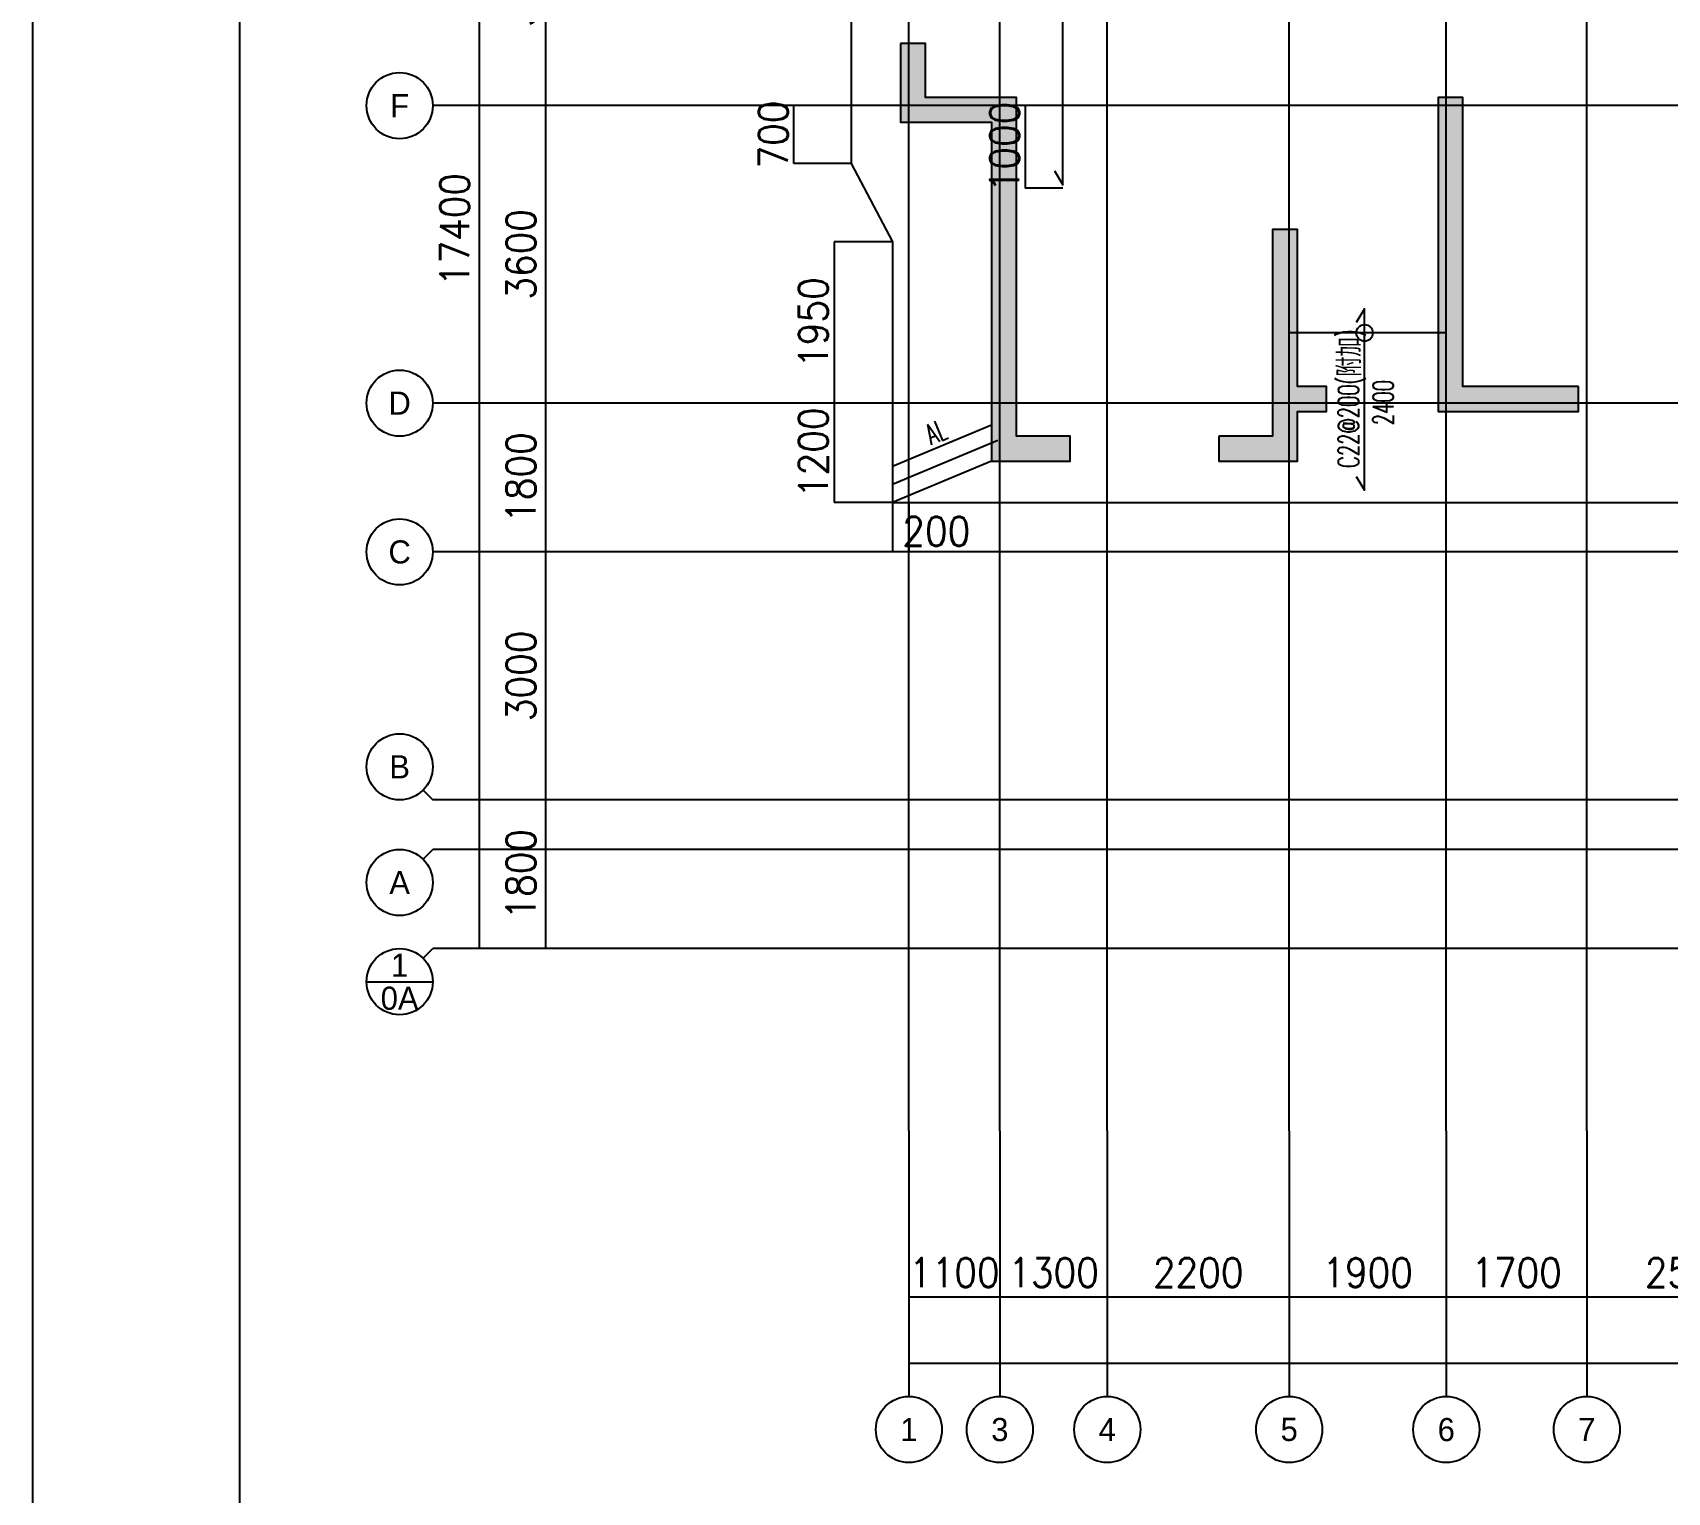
# Model space of a CAD drawing. Extents: x 628064 to 789462, y -248497 to 145317.
# Drawn here: x 657906 to 677678, y -223741 to -206081 of the extents above; entities that cross this region are included whole.
import ezdxf
from ezdxf.enums import TextEntityAlignment as Align

# ---------------------------------------------------------------- set-up
doc = ezdxf.new("R2010")
doc.units = 0
doc.header["$LTSCALE"] = 100
for name, color, linetype in [('1508', 2, 'Continuous'), ('AXIS', 3, 'Continuous'), ('dote', 253, 'Continuous'), ('HATCH', 254, 'Continuous'), ('THIN', 7, 'Continuous'), ('tk', 7, 'Continuous'), ('底板钢筋2', 30, 'Continuous'), ('支座钢筋标注', 173, 'Continuous'), ('板底钢筋', 24, 'Continuous'), ('砼墙', 3, 'Continuous')]:
    doc.layers.add(name, color=color, linetype=linetype)
doc.styles.add('cadreader_textstyle', font='cadreader_textstyle')
doc.styles.get("Standard").update_dxf_attribs({"font": 'standard'})
doc.dimstyles.get("Standard").update_dxf_attribs({"dimtxt": 351, "dimasz": 0.18, "dimexe": 0.18, "dimexo": 0.0625, "dimgap": 0.09, "dimtad": 0, "dimtoh": 1, "dimdec": 0, "dimzin": 0, "dimdsep": 46, "dimcen": 0.09, "dimadec": 0, "dimazin": 0, "dimtfac": 1, "dimtdec": 4, "dimtofl": 0, "dimtmove": 0, "dimatfit": 3, "dimfxl": 250, "dimtolj": 1, "dimtzin": 0, "dimarcsym": 0})

# ---------------------------------------------------------------- blocks, each defined once
blk = doc.blocks.new('*D316')
at = {"layer": 'AXIS', "color": 0, "linetype": 'ByBlock', "lineweight": -2}
for p, q in [((668504.6788584259, -219368.5960163493), (668504.6788584259, -222182.1855108972)), ((707604.678858426, -219368.5960163493), (707604.678858426, -222182.1855108972)), ((707604.678858426, -222182.0055108972), (668504.6788584259, -222182.0055108972))]:
    blk.add_line(p, q, dxfattribs=at)
for points in [[(668504.6788584259, -222182.0055108972), (668504.858858426, -222181.9755384018), (668504.858858426, -222182.0354833926)], [(707604.678858426, -222182.0055108972), (707604.498858426, -222182.0354833926), (707604.498858426, -222181.9755384018)]]:
    blk.add_solid(points, dxfattribs=at)
at = {"layer": 'AXIS', "color": 0, "linetype": 'Continuous', "lineweight": -2, "insert": (688054.678858426, -221882.0055108972), "char_height": 351, "width": 1150.499999999997, "attachment_point": 5}
blk.add_mtext('39100', dxfattribs=at)
blk = doc.blocks.new('*D487')
at = {"layer": 'AXIS', "color": 0, "linetype": 'ByBlock', "lineweight": -2}
for p, q in [((676704.6788584258, -219368.5960163494), (676704.6788584259, -221382.1855108972)), ((679204.678858426, -219368.5960163493), (679204.6788584262, -221382.1855108971)), ((679204.6788584262, -221382.0055108971), (676704.6788584259, -221382.0055108972))]:
    blk.add_line(p, q, dxfattribs=at)
for points in [[(676704.6788584259, -221382.0055108972), (676704.858858426, -221381.9755384018), (676704.858858426, -221382.0354833926)], [(679204.6788584262, -221382.0055108971), (679204.4988584261, -221382.0354833925), (679204.4988584261, -221381.9755384017)]]:
    blk.add_solid(points, dxfattribs=at)
at = {"layer": 'AXIS', "color": 0, "linetype": 'Continuous', "lineweight": -2, "insert": (677954.6788584259, -221082.0055108972), "char_height": 351, "width": 912.5999999999997, "attachment_point": 5}
blk.add_mtext('2500', dxfattribs=at)
blk = doc.blocks.new('*D169')
at = {"layer": 'AXIS', "color": 0, "linetype": 'ByBlock', "lineweight": -2}
for p, q in [((673104.678858426, -219368.5960163493), (673104.678858426, -221382.1855108972)), ((675004.678858426, -219368.5960163493), (675004.678858426, -221382.1855108972)), ((675004.678858426, -221382.0055108972), (673104.678858426, -221382.0055108972))]:
    blk.add_line(p, q, dxfattribs=at)
for points in [[(673104.678858426, -221382.0055108972), (673104.8588584261, -221381.9755384018), (673104.8588584261, -221382.0354833926)], [(675004.678858426, -221382.0055108972), (675004.498858426, -221382.0354833926), (675004.498858426, -221381.9755384018)]]:
    blk.add_solid(points, dxfattribs=at)
at = {"layer": 'AXIS', "color": 0, "linetype": 'Continuous', "lineweight": -2, "insert": (674054.678858426, -221082.0055108972), "char_height": 351, "width": 801.4499999999991, "attachment_point": 5}
blk.add_mtext('1900', dxfattribs=at)
blk = doc.blocks.new('*D542')
at = {"layer": 'AXIS', "color": 0, "linetype": 'ByBlock', "lineweight": -2}
for p, q in [((670904.6788584259, -219368.5960163494), (670904.678858426, -221382.1855108972)), ((673104.678858426, -219368.5960163493), (673104.6788584262, -221382.1855108971)), ((673104.6788584262, -221382.0055108971), (670904.678858426, -221382.0055108972))]:
    blk.add_line(p, q, dxfattribs=at)
for points in [[(670904.678858426, -221382.0055108972), (670904.8588584261, -221381.9755384018), (670904.8588584261, -221382.0354833926)], [(673104.6788584262, -221382.0055108971), (673104.4988584261, -221382.0354833925), (673104.4988584261, -221381.9755384017)]]:
    blk.add_solid(points, dxfattribs=at)
at = {"layer": 'AXIS', "color": 0, "linetype": 'Continuous', "lineweight": -2, "insert": (672004.678858426, -221082.0055108972), "char_height": 351, "width": 912.5999999999997, "attachment_point": 5}
blk.add_mtext('2200', dxfattribs=at)
blk = doc.blocks.new('*D226')
at = {"layer": 'AXIS', "color": 0, "linetype": 'ByBlock', "lineweight": -2}
for p, q in [((668504.6788584259, -219368.5960163493), (668504.6788584259, -221382.1855108972)), ((669604.6788584259, -219368.5960163493), (669604.6788584259, -221382.1855108972)), ((669604.6788584259, -221382.0055108972), (668504.6788584259, -221382.0055108972))]:
    blk.add_line(p, q, dxfattribs=at)
for points in [[(668504.6788584259, -221382.0055108972), (668504.858858426, -221381.9755384018), (668504.858858426, -221382.0354833926)], [(669604.6788584259, -221382.0055108972), (669604.4988584259, -221382.0354833926), (669604.4988584259, -221381.9755384018)]]:
    blk.add_solid(points, dxfattribs=at)
at = {"layer": 'AXIS', "color": 0, "linetype": 'Continuous', "lineweight": -2, "insert": (669054.678858426, -221082.0055108972), "char_height": 351, "width": 801.4499999999991, "attachment_point": 5}
blk.add_mtext('1100', dxfattribs=at)
blk = doc.blocks.new('*D703')
at = {"layer": 'AXIS', "color": 0, "linetype": 'ByBlock', "lineweight": -2}
for p, q in [((665920.6976860258, -199763.137374445), (663311.2963673503, -199763.137374445)), ((663311.4763673503, -217163.1373744451), (663311.4763673503, -199763.137374445)), ((665920.6976860258, -217163.1373744451), (663311.2963673503, -217163.1373744451))]:
    blk.add_line(p, q, dxfattribs=at)
for points in [[(663311.4763673503, -199763.137374445), (663311.5063398457, -199763.317374445), (663311.4463948549, -199763.317374445)], [(663311.4763673503, -217163.1373744451), (663311.4463948549, -217162.9573744451), (663311.5063398457, -217162.9573744451)]]:
    blk.add_solid(points, dxfattribs=at)
at = {"layer": 'AXIS', "color": 0, "linetype": 'Continuous', "lineweight": -2, "insert": (663011.4763673502, -208463.1373744449), "char_height": 351, "width": 1062.749999999999, "attachment_point": 5, "rotation": 90}
blk.add_mtext('17400', dxfattribs=at)
blk = doc.blocks.new('*D387')
at = {"layer": 'AXIS', "color": 0, "linetype": 'ByBlock', "lineweight": -2}
for p, q in [((665920.6976860258, -215363.1373744451), (664111.2963673503, -215363.1373744451)), ((664111.4763673503, -217163.1373744451), (664111.4763673503, -215363.1373744451)), ((665920.6976860258, -217163.1373744451), (664111.2963673503, -217163.1373744451))]:
    blk.add_line(p, q, dxfattribs=at)
for points in [[(664111.4763673503, -215363.1373744451), (664111.5063398457, -215363.3173744451), (664111.4463948549, -215363.3173744451)], [(664111.4763673503, -217163.1373744451), (664111.4463948549, -217162.9573744451), (664111.5063398457, -217162.9573744451)]]:
    blk.add_solid(points, dxfattribs=at)
at = {"layer": 'AXIS', "color": 0, "linetype": 'Continuous', "lineweight": -2, "insert": (663811.4763673502, -216263.1373744449), "char_height": 351, "width": 807.299999999999, "attachment_point": 5, "rotation": 90}
blk.add_mtext('1800', dxfattribs=at)
blk = doc.blocks.new('*D25')
at = {"layer": 'AXIS', "color": 0, "linetype": 'ByBlock', "lineweight": -2}
for p, q in [((665920.6976860258, -212363.137374445), (664111.2963673503, -212363.137374445)), ((664111.4763673503, -215363.1373744451), (664111.4763673503, -212363.137374445)), ((665920.6976860258, -215363.1373744451), (664111.2963673503, -215363.1373744451))]:
    blk.add_line(p, q, dxfattribs=at)
for points in [[(664111.4763673503, -212363.137374445), (664111.5063398457, -212363.317374445), (664111.4463948549, -212363.317374445)], [(664111.4763673503, -215363.1373744451), (664111.4463948549, -215362.9573744451), (664111.5063398457, -215362.9573744451)]]:
    blk.add_solid(points, dxfattribs=at)
at = {"layer": 'AXIS', "color": 0, "linetype": 'Continuous', "lineweight": -2, "insert": (663811.4763673502, -213863.1373744449), "char_height": 351, "width": 912.5999999999997, "attachment_point": 5, "rotation": 90}
blk.add_mtext('3000', dxfattribs=at)
blk = doc.blocks.new('*D452')
at = {"layer": 'AXIS', "color": 0, "linetype": 'ByBlock', "lineweight": -2}
for p, q in [((665920.6976860258, -210563.1373744451), (664111.2963673503, -210563.1373744451)), ((664111.4763673503, -212363.137374445), (664111.4763673503, -210563.1373744451)), ((665920.6976860258, -212363.137374445), (664111.2963673503, -212363.137374445))]:
    blk.add_line(p, q, dxfattribs=at)
for points in [[(664111.4763673503, -210563.1373744451), (664111.5063398457, -210563.3173744451), (664111.4463948549, -210563.3173744451)], [(664111.4763673503, -212363.137374445), (664111.4463948549, -212362.957374445), (664111.5063398457, -212362.957374445)]]:
    blk.add_solid(points, dxfattribs=at)
at = {"layer": 'AXIS', "color": 0, "linetype": 'Continuous', "lineweight": -2, "insert": (663811.4763673502, -211463.1373744449), "char_height": 351, "width": 807.299999999999, "attachment_point": 5, "rotation": 90}
blk.add_mtext('1800', dxfattribs=at)
blk = doc.blocks.new('*D174')
at = {"layer": 'AXIS', "color": 0, "linetype": 'ByBlock', "lineweight": -2}
for p, q in [((665920.6976860258, -206963.1373744451), (664111.2963673503, -206963.1373744451)), ((664111.4763673503, -210563.1373744451), (664111.4763673503, -206963.1373744451)), ((665920.6976860258, -210563.1373744451), (664111.2963673503, -210563.1373744451))]:
    blk.add_line(p, q, dxfattribs=at)
for points in [[(664111.4763673503, -206963.1373744451), (664111.5063398457, -206963.3173744451), (664111.4463948549, -206963.3173744451)], [(664111.4763673503, -210563.1373744451), (664111.4463948549, -210562.9573744451), (664111.5063398457, -210562.9573744451)]]:
    blk.add_solid(points, dxfattribs=at)
at = {"layer": 'AXIS', "color": 0, "linetype": 'Continuous', "lineweight": -2, "insert": (663811.4763673502, -208763.137374445), "char_height": 351, "width": 906.7499999999995, "attachment_point": 5, "rotation": 90}
blk.add_mtext('3600', dxfattribs=at)
blk = doc.blocks.new('*D611')
at = {"layer": 'AXIS', "color": 0, "linetype": 'ByBlock', "lineweight": -2}
for p, q in [((665920.6976860258, -203963.137374445), (664111.2963673503, -203963.137374445)), ((664111.4763673503, -206963.1373744451), (664111.4763673503, -203963.137374445)), ((665920.6976860258, -206963.1373744451), (664111.2963673503, -206963.1373744451))]:
    blk.add_line(p, q, dxfattribs=at)
for points in [[(664111.4763673503, -203963.137374445), (664111.5063398457, -203963.317374445), (664111.4463948549, -203963.317374445)], [(664111.4763673503, -206963.1373744451), (664111.4463948549, -206962.9573744451), (664111.5063398457, -206962.9573744451)]]:
    blk.add_solid(points, dxfattribs=at)
at = {"layer": 'AXIS', "color": 0, "linetype": 'Continuous', "lineweight": -2, "insert": (663811.4763673502, -205463.1373744449), "char_height": 351, "width": 912.5999999999997, "attachment_point": 5, "rotation": 90}
blk.add_mtext('3000', dxfattribs=at)
blk = doc.blocks.new('*D79')
at = {"layer": 'AXIS', "color": 0, "linetype": 'ByBlock', "lineweight": -2}
for p, q in [((669604.6788584259, -219368.5960163493), (669604.6788584258, -221382.1855108972)), ((670904.6788584259, -219368.5960163494), (670904.6788584258, -221382.1855108973)), ((670904.6788584258, -221382.0055108973), (669604.6788584258, -221382.0055108972))]:
    blk.add_line(p, q, dxfattribs=at)
for points in [[(669604.6788584258, -221382.0055108972), (669604.8588584259, -221381.9755384018), (669604.8588584259, -221382.0354833926)], [(670904.6788584258, -221382.0055108973), (670904.4988584258, -221382.0354833927), (670904.4988584258, -221381.9755384019)]]:
    blk.add_solid(points, dxfattribs=at)
at = {"layer": 'AXIS', "color": 0, "linetype": 'Continuous', "lineweight": -2, "insert": (670254.678858426, -221082.0055108972), "char_height": 351, "width": 807.299999999999, "attachment_point": 5}
blk.add_mtext('1300', dxfattribs=at)
blk = doc.blocks.new('*D535')
at = {"layer": 'AXIS', "color": 0, "linetype": 'ByBlock', "lineweight": -2}
for p, q in [((675004.678858426, -219368.5960163493), (675004.6788584259, -221382.1855108972)), ((676704.6788584258, -219368.5960163494), (676704.6788584257, -221382.1855108973)), ((676704.6788584257, -221382.0055108973), (675004.6788584259, -221382.0055108972))]:
    blk.add_line(p, q, dxfattribs=at)
for points in [[(675004.6788584259, -221382.0055108972), (675004.858858426, -221381.9755384018), (675004.858858426, -221382.0354833926)], [(676704.6788584257, -221382.0055108973), (676704.4988584256, -221382.0354833927), (676704.4988584256, -221381.9755384019)]]:
    blk.add_solid(points, dxfattribs=at)
at = {"layer": 'AXIS', "color": 0, "linetype": 'Continuous', "lineweight": -2, "insert": (675854.6788584259, -221082.0055108972), "char_height": 351, "width": 807.299999999999, "attachment_point": 5}
blk.add_mtext('1700', dxfattribs=at)
blk = doc.blocks.new('*D51')
at = {"layer": '支座钢筋标注', "color": 0, "linetype": 'ByBlock', "lineweight": -2}
for p, q in [((670367.010764257, -206963.137374445), (669912.2910112065, -206963.137374445)), ((669912.4710112065, -206963.137374445), (669912.4710112065, -207963.137374445)), ((670367.010764257, -207963.137374445), (669912.2910112065, -207963.137374445))]:
    blk.add_line(p, q, dxfattribs=at)
for points in [[(669912.4710112065, -206963.137374445), (669912.5009837019, -206963.317374445), (669912.4410387111, -206963.317374445)], [(669912.4710112065, -207963.137374445), (669912.4410387111, -207962.957374445), (669912.5009837019, -207962.957374445)]]:
    blk.add_solid(points, dxfattribs=at)
at = {"layer": '支座钢筋标注', "color": 0, "linetype": 'Continuous', "lineweight": -2, "insert": (669662.4710112065, -207463.1373744449), "char_height": 351, "width": 807.299999999999, "attachment_point": 5, "rotation": 90}
blk.add_mtext('1000', dxfattribs=at)
blk = doc.blocks.new('*D557')
at = {"layer": '1508', "color": 0, "linetype": 'ByBlock', "lineweight": -2}
for p, q in [((667804.6163584301, -206963.137374445), (667113.8677951491, -206963.137374445)), ((667114.0477951491, -207663.1160121408), (667114.0477951491, -206963.137374445)), ((667804.6163584301, -207663.1160121408), (667113.8677951491, -207663.1160121408))]:
    blk.add_line(p, q, dxfattribs=at)
for points in [[(667114.0477951491, -206963.137374445), (667114.0777676445, -206963.317374445), (667114.0178226538, -206963.317374445)], [(667114.0477951491, -207663.1160121408), (667114.0178226538, -207662.9360121408), (667114.0777676445, -207662.9360121408)]]:
    blk.add_solid(points, dxfattribs=at)
at = {"layer": '1508', "color": 0, "linetype": 'Continuous', "lineweight": -2, "insert": (666864.0477951491, -207313.1266932928), "char_height": 351, "width": 663.0000000000007, "attachment_point": 5, "rotation": 90}
blk.add_mtext('700', dxfattribs=at)
blk = doc.blocks.new('*D228')
at = {"layer": '1508', "color": 0, "linetype": 'ByBlock', "lineweight": -2}
for p, q in [((668304.6788584302, -211763.1894793955), (668304.6788584302, -212363.317374445)), ((668504.6788584259, -211763.1894793955), (668504.6788584259, -212363.317374445)), ((668504.6788584259, -212363.137374445), (668304.6788584302, -212363.137374445))]:
    blk.add_line(p, q, dxfattribs=at)
for points in [[(668304.6788584302, -212363.137374445), (668304.8588584303, -212363.1074019496), (668304.8588584303, -212363.1673469404)], [(668504.6788584259, -212363.137374445), (668504.4988584259, -212363.1673469404), (668504.4988584259, -212363.1074019496)]]:
    blk.add_solid(points, dxfattribs=at)
at = {"layer": '1508', "color": 0, "linetype": 'Continuous', "lineweight": -2, "insert": (668836.268858426, -212113.137374445), "char_height": 351, "width": 663.0000000000007, "attachment_point": 5}
blk.add_mtext('200', dxfattribs=at)
blk = doc.blocks.new('*D655')
at = {"layer": '1508', "color": 0, "linetype": 'ByBlock', "lineweight": -2}
for p, q in [((668304.6163584302, -208612.8602882922), (667599.8173939046, -208612.8602882922)), ((667599.9973939046, -208612.8602882922), (667599.9973939046, -210563.137374445)), ((668304.6163584302, -210563.137374445), (667599.8173939046, -210563.137374445))]:
    blk.add_line(p, q, dxfattribs=at)
for points in [[(667599.9973939046, -208612.8602882922), (667600.0273664, -208613.0402882922), (667599.9674214092, -208613.0402882922)], [(667599.9973939046, -210563.137374445), (667599.9674214092, -210562.957374445), (667600.0273664, -210562.957374445)]]:
    blk.add_solid(points, dxfattribs=at)
at = {"layer": '1508', "color": 0, "linetype": 'Continuous', "lineweight": -2, "insert": (667349.9973939046, -209587.9988313685), "char_height": 351, "width": 801.4499999999991, "attachment_point": 5, "rotation": 90}
blk.add_mtext('1950', dxfattribs=at)
blk = doc.blocks.new('*D336')
at = {"layer": '1508', "color": 0, "linetype": 'ByBlock', "lineweight": -2}
for p, q in [((668304.6163584302, -210563.137374445), (667599.8173939046, -210563.137374445)), ((667599.9973939046, -210563.137374445), (667599.9973939046, -211763.1269793955)), ((668304.6163584302, -211763.1269793955), (667599.8173939046, -211763.1269793955))]:
    blk.add_line(p, q, dxfattribs=at)
for points in [[(667599.9973939046, -210563.137374445), (667600.0273664, -210563.317374445), (667599.9674214092, -210563.317374445)], [(667599.9973939046, -211763.1269793955), (667599.9674214092, -211762.9469793955), (667600.0273664, -211762.9469793955)]]:
    blk.add_solid(points, dxfattribs=at)
at = {"layer": '1508', "color": 0, "linetype": 'Continuous', "lineweight": -2, "insert": (667349.9973939046, -211163.1321769201), "char_height": 351, "width": 807.299999999999, "attachment_point": 5, "rotation": 90}
blk.add_mtext('1200', dxfattribs=at)
blk = doc.blocks.new('*D511')
at = {"layer": '底板钢筋2', "color": 0, "linetype": 'ByBlock', "lineweight": -2}
for p, q in [((673104.678858426, -210563.0748744451), (673104.678858426, -209713.202560881)), ((675004.678858426, -209713.382560881), (673104.678858426, -209713.382560881)), ((675004.678858426, -210080.8569138745), (675004.678858426, -209713.202560881))]:
    blk.add_line(p, q, dxfattribs=at)
for points in [[(673104.678858426, -209713.382560881), (673104.8588584261, -209713.3525883856), (673104.8588584261, -209713.4125333764)], [(675004.678858426, -209713.382560881), (675004.498858426, -209713.4125333764), (675004.498858426, -209713.3525883856)]]:
    blk.add_solid(points, dxfattribs=at)
blk = doc.blocks.new('ts_idx')
at = {"color": 0, "linetype": 'ByBlock', "lineweight": -2}
blk.add_line((-0.5, 0), (0.5, 0), dxfattribs=at)
blk.add_circle((0, 0), 0.5, dxfattribs=at)

msp = doc.modelspace()

# ---------------------------------------------------------------- hatches: boundary and pattern name
at = {"layer": 'HATCH'}
for points in [[(668404.6788584301, -206213.1266932932), (668404.6788584301, -207163.1251674142), (669504.6788584301, -207163.1366115061), (669504.6788584301, -211263.1270032373), (670454.6788584301, -211263.1270032373), (670454.6788584301, -210963.1270270792), (669804.6788584301, -210963.1270270792), (669804.6788584301, -206863.1392817942), (668704.6788584301, -206863.1282191721), (668704.6788584301, -206213.1266932932)], [(676604.6788584302, -210363.1373744455), (675204.6788584301, -210363.1373744455), (675204.6788584301, -206863.1263118234), (674904.6788584301, -206863.1263118234), (674904.6788584301, -210663.1373744455), (676604.6788584302, -210663.1373744455)], [(672254.6788584302, -210963.1270270792), (672254.6788584302, -211263.1270032373), (673204.6788584302, -211263.1270032373), (673204.6788584302, -210663.126216456), (673554.6788584301, -210663.126216456), (673554.6788584301, -210363.126216456), (673204.6788584302, -210363.126216456), (673204.6788584302, -208463.1373744455), (672904.6788584302, -208463.1373744455), (672904.6788584302, -210363.126216456), (672904.6788584302, -210963.1270270792)]]:
    msp.add_hatch(color=256, dxfattribs=at).paths.add_polyline_path(points, flags=0)

# ---------------------------------------------------------------- linework, layer by layer
at = {"layer": '1508'}
msp.add_lwpolyline([(673704.6788584301, -201863.136843591), (673704.67885843, -200363.1266932932), (671305.0477740122, -200363.1266932932), (670804.7813242062, -199862.8619533029), (669304.2994195685, -199862.8619533029), (668604.8852793286, -203153.625045344), (668604.8852793286, -203163.1266932932), (667804.6788584301, -203163.1274562326), (667804.6788584301, -207663.1160121408), (668304.6788584302, -208612.8602882922), (668304.6788584302, -211763.1269793955), (679404.6788584302, -211763.1269793955), (679404.6788584302, -217413.1373744455), (684704.6788584302, -217412.7017360178), (684704.6788584302, -216763.1373744455), (692904.6788584301, -216763.1373744455), (692904.6788584301, -217412.7017360178), (698204.6788584302, -217413.1373744455), (698204.6788584302, -211313.1352525202), (708404.6788584301, -211313.1269317118)], dxfattribs=at)
at = {"layer": 'AXIS'}
for p, q in [((666320.7601860256, -206963.1373744451), (662744.3916758436, -206963.1373744451)), ((666320.7601860256, -210563.1373744451), (662744.3916758436, -210563.1373744451)), ((666320.7601860256, -212363.137374445), (662744.3916758436, -212363.137374445)), ((662627.2343883183, -215245.9800869197), (662744.3916758436, -215363.1373744451)), ((666320.7601860256, -215363.1373744451), (662744.3916758436, -215363.1373744451)), ((662627.2343883183, -216080.2946619705), (662744.3916758436, -215963.1373744451)), ((666320.7601860256, -215963.1373744451), (662744.3916758436, -215963.1373744451)), ((662627.2343883183, -217280.2946619705), (662744.3916758436, -217163.1373744451)), ((666320.7601860256, -217163.1373744451), (662744.3916758436, -217163.1373744451)), ((668504.6788584259, -219368.5335163493), (668504.6788584259, -222582.0055108972)), ((669604.6788584259, -219368.5335163493), (669604.6788584259, -222582.0055108972)), ((670904.6788584259, -219368.5335163493), (670904.6788584259, -222582.0055108971)), ((673104.678858426, -219368.5335163493), (673104.678858426, -222582.0055108972)), ((675004.678858426, -219368.5335163493), (675004.678858426, -222582.0055108972)), ((676704.6788584258, -219368.5335163493), (676704.6788584258, -222582.0055108972))]:
    msp.add_line(p, q, dxfattribs=at)
at = {"layer": 'AXIS', "linetype": 'Continuous'}
msp.add_lwpolyline([(661944.3750000001, -217563.140625), (662744.3750000001, -217563.140625)], dxfattribs=at)
for centre in [(662344.3916758437, -206963.1373744451), (662344.3916758437, -210563.1373744451), (662344.3916758437, -212363.137374445), (662344.3916758437, -214963.1373744451), (662344.3916758437, -216363.1373744451), (662344.3916758437, -217563.1373744451), (668504.6788584259, -222982.0055108972), (669604.6788584259, -222982.0055108972), (670904.6788584259, -222982.0055108971), (673104.678858426, -222982.0055108972), (675004.678858426, -222982.0055108972), (676704.6788584258, -222982.0055108972)]:
    msp.add_circle(centre, 400, dxfattribs=at)
at = {"layer": 'dote'}
for p, q in [((668504.6788584259, -219368.5335163493), (668504.6788584259, -195849.6874359244)), ((669604.6788584259, -219368.5335163493), (669604.6788584259, -195849.6874359243)), ((670904.6788584259, -219368.5335163493), (670904.6788584259, -195849.6874359243)), ((673104.678858426, -219368.5335163493), (673104.6788584258, -195849.6874359244)), ((675004.678858426, -219368.5335163493), (675004.678858426, -195849.6874359244)), ((676704.6788584259, -219368.5335163494), (676704.6788584259, -195849.6874359243)), ((711184.8528502702, -206963.1373744451), (664723.4453575847, -206963.137374445)), ((711184.8528502702, -210563.1373744451), (664723.4453575847, -210563.137374445)), ((669581.6019322278, -211014.4090588783), (668304.6788584302, -211546.4603142571)), ((711184.8528502702, -212363.137374445), (664723.4453575847, -212363.137374445)), ((711184.8528502702, -215363.1373744451), (664723.4453575847, -215363.137374445)), ((711184.8528502702, -215963.1373744451), (664723.4453575847, -215963.1373744451)), ((711184.8528502702, -217163.1373744451), (664723.4453575847, -217163.137374445))]:
    msp.add_line(p, q, dxfattribs=at)
at = {"layer": 'THIN', "color": 1, "linetype": 'Continuous'}
for p, q in [((669504.6788584301, -210829.7936729607), (668304.6788584302, -211329.7936491188)), ((669504.6788584301, -211263.1270032373), (668304.6788584302, -211763.1269793955))]:
    msp.add_line(p, q, dxfattribs=at)
at = {"layer": 'tk', "color": 5}
msp.add_lwpolyline([(657905.8456291882, -248497.3807955518), (657905.8456291882, -189097.3807955517), (742005.8456291882, -189097.3807955517), (742005.8456291882, -248497.3807955518)], close=True, dxfattribs=at)
at = {"layer": 'tk'}
msp.add_lwpolyline([(660405.8456291882, -247497.3807955517), (741005.8456291881, -247497.3807955517), (741005.8456291881, -190097.3807955517), (660405.8456291882, -190097.3807955517)], close=True, dxfattribs=at)
at = {"layer": '底板钢筋2'}
msp.add_circle((674016.265433854, -209713.382560881), 100, dxfattribs=at)
at = {"layer": '板底钢筋', "color": 3}
for points in [[(670267.0732642572, -207753.9311062753), (670367.073264257, -207920.5982815683), (670367.073264257, -200054.2172404071), (670267.0732642572, -200220.8844157001)], [(673916.265433854, -211450.8600244939), (674016.265433854, -211617.5271997869), (674016.265433854, -209420.7553447444), (673916.265433854, -209587.4225200374)]]:
    msp.add_lwpolyline(points, dxfattribs=at)
at = {"layer": '砼墙'}
for points in [[(668404.6788584301, -206213.1266932932), (668404.6788584301, -207163.1251674142), (669504.6788584301, -207163.1366115061), (669504.6788584301, -211263.1270032373), (670454.6788584301, -211263.1270032373), (670454.6788584301, -210963.1270270792), (669804.6788584301, -210963.1270270792), (669804.6788584301, -206863.1392817942), (668704.6788584301, -206863.1282191721), (668704.6788584301, -206213.1266932932)], [(676604.6788584302, -210363.1373744455), (675204.6788584301, -210363.1373744455), (675204.6788584301, -206863.1263118234), (674904.6788584301, -206863.1263118234), (674904.6788584301, -210663.1373744455), (676604.6788584302, -210663.1373744455)], [(672254.6788584302, -210963.1270270792), (672254.6788584302, -211263.1270032373), (673204.6788584302, -211263.1270032373), (673204.6788584302, -210663.126216456), (673554.6788584301, -210663.126216456), (673554.6788584301, -210363.126216456), (673204.6788584302, -210363.126216456), (673204.6788584302, -208463.1373744455), (672904.6788584302, -208463.1373744455), (672904.6788584302, -210363.126216456), (672904.6788584302, -210963.1270270792)]]:
    msp.add_lwpolyline(points, close=True, dxfattribs=at)

# ---------------------------------------------------------------- block references
at = {"layer": 'AXIS', "xscale": 800, "yscale": 800}
msp.add_blockref('ts_idx', (662344.3916758437, -217563.1373744451), dxfattribs=at)

# ---------------------------------------------------------------- texts
at = {"layer": 'AXIS', "color": 7, "style": 'cadreader_textstyle'}
for s, p in [('F', (662344.3916758437, -206963.1373744451)), ('D', (662344.3916758437, -210563.1373744451)), ('C', (662344.3916758437, -212363.137374445)), ('B', (662344.3916758437, -214963.1373744451)), ('A', (662344.3916758437, -216363.1373744451)), ('1', (662344.3916758437, -217363.137374445)), ('0A', (662344.3916758437, -217763.137374445)), ('1', (668504.6788584259, -222982.0055108972)), ('3', (669604.6788584259, -222982.0055108972)), ('4', (670904.6788584259, -222982.0055108971)), ('5', (673104.678858426, -222982.0055108972)), ('6', (675004.678858426, -222982.0055108972)), ('7', (676704.6788584258, -222982.0055108972))]:
    msp.add_text(s, height=280, dxfattribs=at).set_placement(p, align=Align.MIDDLE)
at = {"layer": 'THIN', "color": 1, "width": 0.7}
msp.add_text('AL', height=250, rotation=22.61986397574412, dxfattribs=at).set_placement((668770.5541941074, -211071.6534255248))
at = {"layer": '支座钢筋标注', "color": 6, "width": 0.7}
for s, p in [('C22@200(附加)', (673948.3392051326, -211347.3894357177)), ('2400', (674367.8337575094, -210830.0572918088))]:
    msp.add_text(s, height=250, rotation=90, dxfattribs=at).set_placement(p)

# ---------------------------------------------------------------- dimensions: what is measured, and where the dimension line sits
at = {"layer": '1508'}
for base, p1, p2, angle, picture, middle in [((667114.0477951491, -206963.137374445), (667804.6788584301, -207663.1160121408), (667804.6788584301, -206963.137374445), 90, '*D557', (666864.0477951491, -207313.1266932928)), ((667599.9973939046, -210563.137374445), (668304.6788584302, -208612.8602882922), (668304.6788584302, -210563.137374445), 90, '*D655', (667349.9973939046, -209587.9988313685)), ((667599.9973939046, -211763.1269793955), (668304.6788584302, -210563.137374445), (668304.6788584302, -211763.1269793955), 90, '*D336', (667349.9973939046, -211163.1321769201)), ((668304.6788584302, -212363.137374445), (668504.6788584259, -211763.1269793955), (668304.6788584302, -211763.1269793955), 180, '*D228', (668404.6788584281, -212113.137374445))]:
    dim = msp.add_linear_dim(base=base, p1=p1, p2=p2, angle=angle, dimstyle='Standard', dxfattribs=at)
    dim.commit()
    dim.dimension.update_dxf_attribs({"geometry": picture, "text_midpoint": middle})
at = {"layer": 'AXIS'}
for p1, p2, distance, picture, middle in [((665920.7601860258, -217163.1373744451), (665920.7601860258, -199763.137374445), 2609.283818675438, '*D703', (663011.4763673502, -208463.1373744449)), ((665920.7601860258, -206963.1373744451), (665920.7601860258, -203963.137374445), 1809.2838186754382, '*D611', (663811.4763673502, -205463.1373744449)), ((665920.7601860258, -210563.1373744451), (665920.7601860258, -206963.1373744451), 1809.283818675438, '*D174', (663811.4763673502, -208763.137374445)), ((665920.7601860258, -212363.137374445), (665920.7601860258, -210563.1373744451), 1809.283818675438, '*D452', (663811.4763673502, -211463.1373744449)), ((665920.7601860258, -215363.1373744451), (665920.7601860258, -212363.137374445), 1809.2838186754382, '*D25', (663811.4763673502, -213863.1373744449)), ((665920.7601860258, -217163.1373744451), (665920.7601860258, -215363.1373744451), 1809.283818675438, '*D387', (663811.4763673502, -216263.1373744449)), ((707604.678858426, -219368.5335163493), (668504.6788584259, -219368.5335163493), 2813.471994547901, '*D316', (688054.678858426, -221882.0055108972)), ((669604.6788584259, -219368.5335163493), (668504.6788584259, -219368.5335163493), 2013.471994547901, '*D226', (669054.678858426, -221082.0055108972)), ((670904.6788584259, -219368.5335163494), (669604.6788584259, -219368.5335163493), 2013.4719945479012, '*D79', (670254.678858426, -221082.0055108972)), ((673104.678858426, -219368.5335163493), (670904.6788584259, -219368.5335163494), 2013.4719945478137, '*D542', (672004.678858426, -221082.0055108972)), ((675004.678858426, -219368.5335163493), (673104.678858426, -219368.5335163493), 2013.471994547901, '*D169', (674054.678858426, -221082.0055108972)), ((676704.6788584258, -219368.5335163494), (675004.678858426, -219368.5335163493), 2013.4719945479012, '*D535', (675854.6788584259, -221082.0055108972)), ((679204.678858426, -219368.5335163493), (676704.6788584258, -219368.5335163494), 2013.4719945478137, '*D487', (677954.6788584259, -221082.0055108972))]:
    dim = msp.add_aligned_dim(p1=p1, p2=p2, distance=distance, dimstyle='Standard', dxfattribs=at)
    dim.commit()
    dim.dimension.update_dxf_attribs({"geometry": picture, "text_midpoint": middle})
at = {"layer": '底板钢筋2'}
dim = msp.add_linear_dim(base=(673104.678858426, -209713.382560881), p1=(675004.678858426, -210080.9194138745), p2=(673104.678858426, -210563.1373744451), angle=180, text=' ', dimstyle='Standard', dxfattribs=at)
dim.commit()
dim.dimension.update_dxf_attribs({"geometry": '*D511', "text_midpoint": (674054.678858426, -209713.382560881)})
at = {"layer": '支座钢筋标注', "color": 6}
dim = msp.add_linear_dim(base=(669912.4710112065, -207963.137374445), p1=(670367.073264257, -206963.137374445), p2=(670367.073264257, -207963.137374445), angle=90, dimstyle='Standard', dxfattribs=at)
dim.commit()
dim.dimension.update_dxf_attribs({"geometry": '*D51', "text_midpoint": (669662.4710112065, -207463.1373744449)})

doc.saveas('drawing.dxf')
